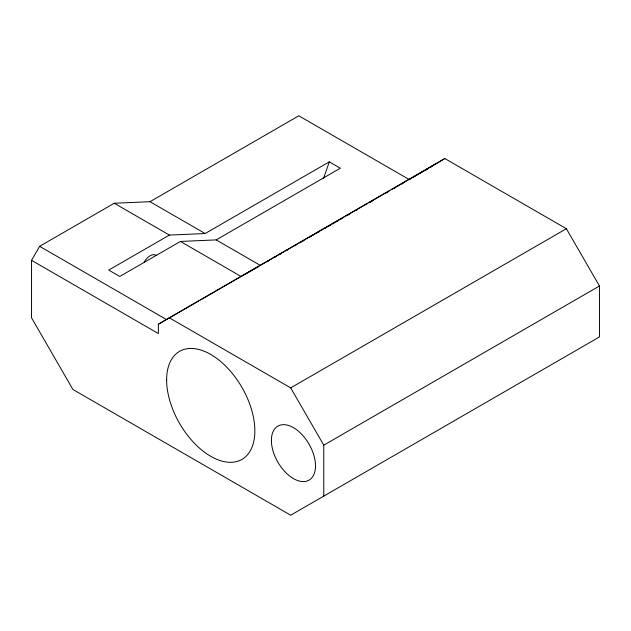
<?xml version="1.0" encoding="UTF-8"?>
<svg xmlns="http://www.w3.org/2000/svg" width="631" height="631" viewBox="0 0 631 631"><rect width="100%" height="100%" fill="white"/><g stroke="black" fill="none" stroke-linecap="round" stroke-linejoin="round"><path stroke-width="0.95" d="M323.514 178.518L329.287 161.859L340.314 168.232L216.173 239.898L180.419 241.444L119.764 276.457L108.737 270.092L169.392 235.079L205.146 233.533L329.287 161.859M31.55 260.335L158.365 333.554L158.365 324.208L444.823 158.539L566.37 228.714L599.45 286.009L599.45 336.946L290.686 515.204L72.904 389.469L31.55 317.843L31.55 260.335L39.643 246.319L114.25 203.245L150.004 201.699L298.802 115.796L409.33 179.606L410.955 178.636M436.36 163.342L425.617 169.913L428.141 168.453M425.625 170.125L427.313 169.116M429.837 167.586L431.517 166.568M444.823 158.539L429.829 167.475M413.4 177.185L417.47 174.755M419.102 173.785L424.805 170.394M158.365 324.208L198.67 300.932M200.366 299.954L241.066 276.457L180.419 241.444M366.934 203.789L241.918 275.968L254.608 268.845M368.638 202.811L389.895 190.53M391.599 189.552L424.766 170.402M267.331 261.589L269.035 260.603M274.982 257.164L276.686 256.186M279.233 254.711L280.937 253.733M286.892 250.294L288.588 249.316M294.543 245.877L296.239 244.899M301.342 241.949L303.897 240.474M308.993 237.532L311.548 236.057M313.244 235.079L314.948 234.093M316.652 233.115L319.199 231.64M325.154 228.201L326.85 227.223M328.554 226.237L330.25 225.259M332.805 223.784L334.501 222.806M336.205 221.82L337.908 220.842M340.456 219.367L342.16 218.389M348.107 214.95L349.811 213.972M355.758 210.533L357.461 209.547M370.216 202.188L372.763 200.713M386.369 192.857L388.073 191.879M394.02 188.44L395.724 187.462M401.679 184.023L403.375 183.045M169.14 317.701L290.686 387.876L566.37 228.714M323.774 496.108L323.774 445.17L599.45 286.009M256.296 267.891L257.992 266.945M150.004 201.699L205.146 233.533M216.173 239.898L260.532 265.509M114.25 203.245L169.392 235.079M39.643 246.319L166.45 319.538M290.686 387.876L323.774 445.17M144.247 261.944A11.697 6.752 -60 0 1 155.944 255.192M166.631 379.917A62.382 36.014 60 0 0 232.8 462.223A62.382 36.014 60 0 0 232.8 374.009A62.382 36.014 60 0 0 166.631 379.917M271.393 440.399A31.187 18.007 60 0 0 304.473 481.548A31.187 18.007 60 0 0 304.473 437.441A31.187 18.007 60 0 0 271.393 440.399"/></g></svg>
